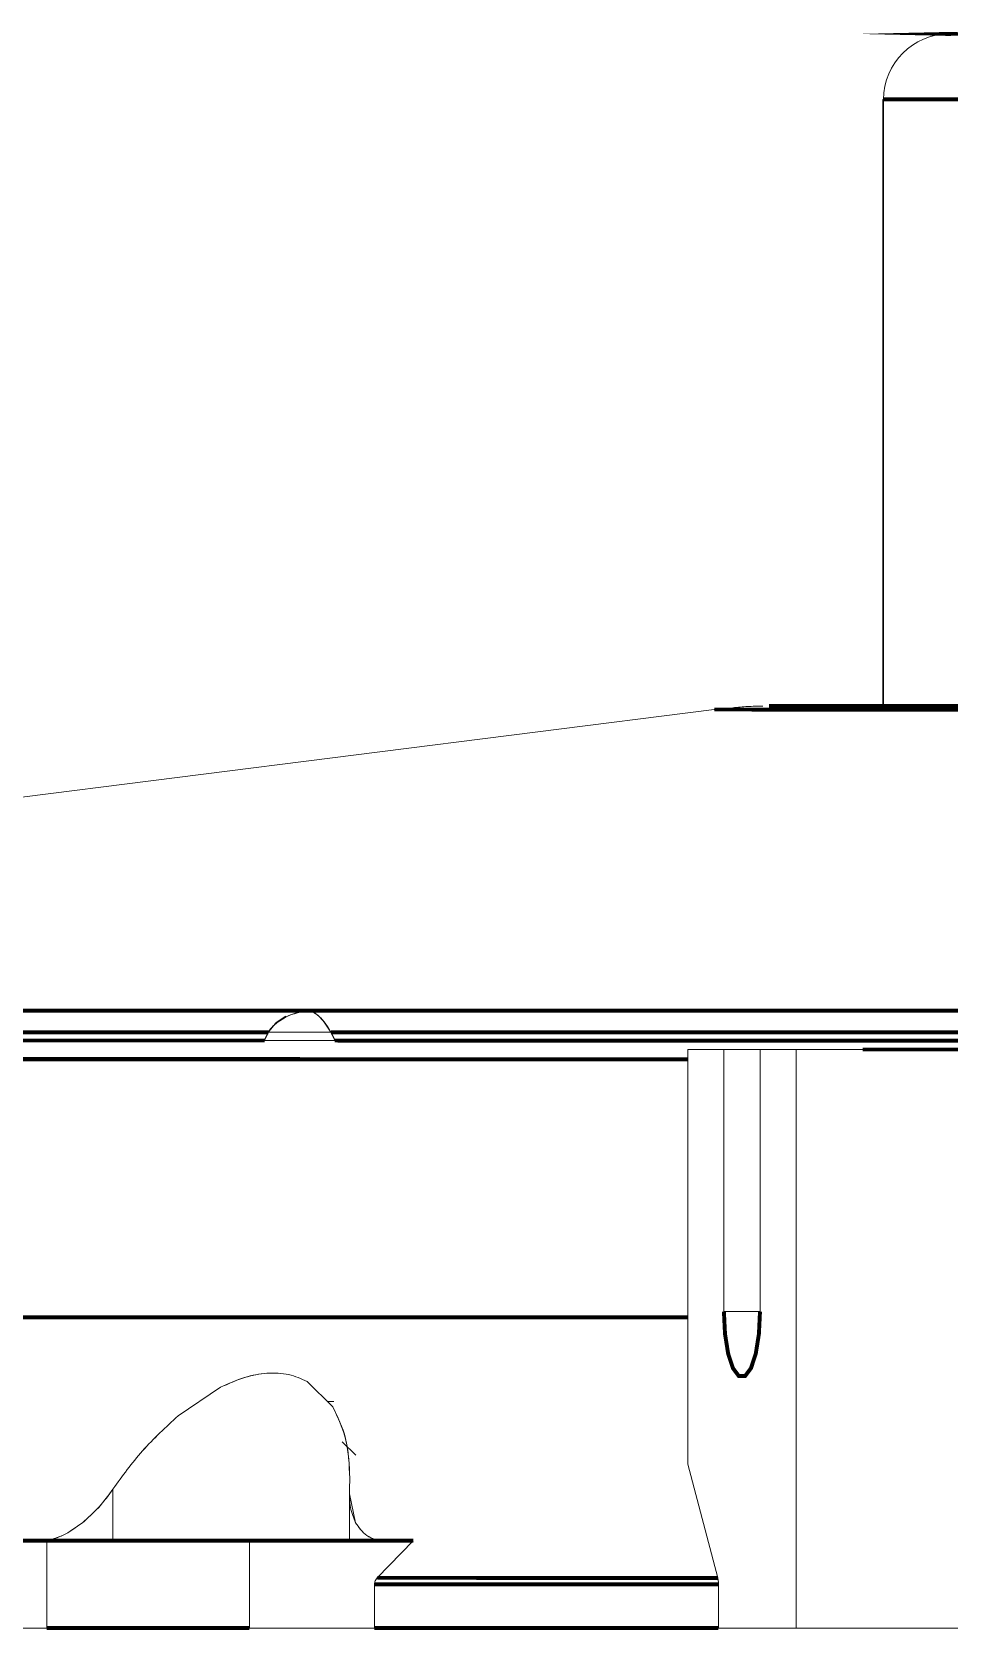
# Model space of a CAD drawing. Header units: millimetres. Extents: x -16985 to -606, y 2122 to 9380.
# Drawn here: x -12495.9 to -12453.9, y 7670 to 7743.2 of the extents above; entities that cross this region are included whole.
import ezdxf

# ---------------------------------------------------------------- set-up
doc = ezdxf.new("R2010")
doc.units = ezdxf.units.MM
doc.linetypes.add('K5LT_THIN', pattern=[0])

msp = doc.modelspace()

# ---------------------------------------------------------------- linework, layer by layer
at = {"color": 7, "linetype": 'K5LT_THIN', "lineweight": 18}
for p, q in [((-12452.04091984758, 7743.115475182301), (-12453.86535317306, 7743.115672391557)), ((-12456.9039682868, 7740.1159003392), (-12456.9041142087, 7712.3305752597)), ((-12456.8634721537, 7740.1156777347), (-12456.8636180756, 7712.3303526552)), ((-12456.8634326917, 7740.1156776265), (-12456.8634326894, 7740.1161226265)), ((-12464.6246605721, 7712.1724167084), (-12573.4999115599, 7698.3968767812)), ((-12461.7806651792, 7712.3312636405), (-12462.1140732833, 7712.3306026206)), ((-12462.1140732833, 7712.3306026206), (-12461.7806651827, 7712.3299380988)), ((-12460.7836516775, 7712.3319147925), (-12461.7806651792, 7712.3312636405)), ((-12461.7806651827, 7712.3299380988), (-12460.7836516844, 7712.3292764747)), ((-12459.1326345948, 7712.3325498055), (-12460.7836516775, 7712.3319147925)), ((-12460.7836516844, 7712.3292764747), (-12459.1326346051, 7712.3286241202)), ((-12456.8435141445, 7712.3331625641), (-12459.1326345948, 7712.3325498055)), ((-12459.1326346051, 7712.3286241202), (-12456.8435141581, 7712.3279873177)), ((-12456.8636180963, 7712.3303526546), (-12456.9041142718, 7712.3305752591)), ((-12456.7499928923, 7712.3302645003), (-12456.8636180963, 7712.3303526546)), ((-12456.8435141581, 7712.3279873177), (-12453.9383357208, 7712.3273722001)), ((-12456.4768311162, 7712.3301789359), (-12456.7499928923, 7712.3302645003)), ((-12456.053056943, 7712.3300987568), (-12456.4768311162, 7712.3301789359)), ((-12455.4925152239, 7712.3300265825), (-12456.053056943, 7712.3300987568)), ((-12454.8135192106, 7712.329964771), (-12455.4925152239, 7712.3300265825)), ((-12454.0382520251, 7712.3299153416), (-12454.8135192106, 7712.329964771)), ((-12453.1920417708, 7712.3298799092), (-12454.0382520251, 7712.3299153416)), ((-12453.9383357208, 7712.3273722001), (-12450.4450778142, 7712.3267846912)), ((-12484.241838585, 7698.0999373319), (-12483.9877891806, 7698.2092316779)), ((-12483.9877891806, 7698.2092316779), (-12483.7269232097, 7698.2914925217)), ((-12483.7269225871, 7698.2914926863), (-12483.4600106668, 7698.3485936904)), ((-12483.3269672092, 7698.3884078492), (-12483.1872004273, 7698.4116650646)), ((-12482.8317186952, 7698.2090059543), (-12482.7078762426, 7698.0995744248)), ((-12484.9004982015, 7697.6017129039), (-12485.0561824355, 7697.4195783638)), ((-12485.0529721316, 7697.3890401123), (-12484.8965041411, 7697.6072838757)), ((-12485.0529720838, 7697.4195776785), (-12484.9149162293, 7697.5816024349)), ((-12485.0159778413, 7697.4679735833), (-12484.8230603016, 7697.7001929781)), ((-12484.8965041411, 7697.6072838757), (-12484.7020500997, 7697.7999917063)), ((-12484.7474920766, 7697.7911562337), (-12484.2496535589, 7698.1260677938)), ((-12484.2781567849, 7698.1068927811), (-12484.7030162873, 7697.8297247183)), ((-12484.7020500997, 7697.7999917063), (-12484.241838585, 7698.0999373319)), ((-12482.7078762426, 7698.0995744248), (-12482.4532327155, 7697.7990282151)), ((-12482.4532327155, 7697.7990282151), (-12482.3220151356, 7697.6068688323)), ((-12482.3220151356, 7697.6068688323), (-12482.1883728314, 7697.3888635544)), ((-12485.2321483567, 7697.0045943991), (-12485.0561825157, 7697.3890394602)), ((-12485.2321483862, 7697.0045943091), (-12485.0561825145, 7697.3890394605)), ((-12485.070158966, 7697.3890412685), (-12485.2321482941, 7697.0351134086)), ((-12485.0701589642, 7697.3890412685), (-12485.2321483057, 7697.0351133698)), ((-12485.2321483009, 7697.0351132446), (-12485.225906663, 7697.0406631431)), ((-12485.2259061289, 7697.0406634316), (-12485.2321481659, 7697.0351131812)), ((-12485.2321481659, 7697.0351131812), (-12485.2066173003, 7697.0351144866)), ((-12482.0167361406, 7697.0043959403), (-12485.2321482461, 7697.0045941205)), ((-12482.0167364922, 7697.0043959435), (-12485.2321479835, 7697.0045941235)), ((-12485.2259064175, 7697.0101458037), (-12485.052972164, 7697.3890401127)), ((-12485.066908823, 7697.3890410499), (-12485.2259063372, 7697.0406634311)), ((-12485.2259063377, 7697.040663432), (-12485.0669088231, 7697.3890410499)), ((-12485.0529721639, 7697.3890401125), (-12485.2259063396, 7697.0101460307)), ((-12485.0561825145, 7697.3890394605), (-12482.1926979231, 7697.3888629713)), ((-12482.1926979231, 7697.3888629713), (-12482.0167360895, 7697.004396129)), ((-12482.1926979215, 7697.3888629714), (-12482.0167361026, 7697.004396168)), ((-12482.0167360393, 7697.0352778672), (-12482.1926978405, 7697.4197247766)), ((-12482.0167360082, 7697.0352777767), (-12482.1926978417, 7697.4197247763)), ((-12482.013501586, 7697.0099478102), (-12482.188372829, 7697.3888635545)), ((-12482.1883728282, 7697.3888635548), (-12482.0135015868, 7697.009947809)), ((-12482.0135015055, 7697.0408276842), (-12482.1785008125, 7697.3983344609)), ((-12482.174129355, 7697.3888627534), (-12482.0135015847, 7697.0408279117)), ((-12482.0327202731, 7697.0352767707), (-12482.0167360595, 7697.035277588)), ((-12482.0326507419, 7697.0352767774), (-12482.0167364108, 7697.0352775911)), ((-12482.0167360595, 7697.035277588), (-12482.0135017783, 7697.0408276847)), ((-12482.0135018596, 7697.0099478095), (-12482.0167361406, 7697.0043959403)), ((-12482.0135015049, 7697.0408276855), (-12482.0167357734, 7697.0352778784)), ((-12465.8352690021, 7677.6097730598), (-12465.8351692745, 7696.5991315618)), ((-12465.8351692745, 7696.5991315618), (-12465.8352690021, 7677.6097730467)), ((-12465.8351692745, 7696.5991315618), (-12457.82858317, 7696.5993137205)), ((-12464.1813451287, 7696.5985596291), (-12465.8351692647, 7696.5991315618)), ((-12464.1813451429, 7696.5985596291), (-12465.8351692745, 7696.5991315618)), ((-12464.1813451404, 7696.5985596291), (-12464.1814081616, 7684.5985596865)), ((-12460.8649922973, 7696.5986350798), (-12464.1813451287, 7696.5985596291)), ((-12460.8649922898, 7696.5986350798), (-12464.1813451404, 7696.5985596291)), ((-12462.5275840287, 7684.5979877538), (-12462.5275210075, 7696.5979876964)), ((-12462.5275209927, 7696.5979876964), (-12459.2111681613, 7696.5980631471)), ((-12462.5275210075, 7696.5979876964), (-12459.211168157, 7696.5980631471)), ((-12460.8736968567, 7696.5974157638), (-12462.5275209927, 7696.5979876964)), ((-12460.873696875, 7696.5974157638), (-12462.5275210065, 7696.5979876964)), ((-12457.5712202045, 7696.5989132031), (-12461.416266995, 7696.598825724)), ((-12457.5712202171, 7696.5989132031), (-12461.4162670011, 7696.598825724)), ((-12461.416266995, 7696.598825724), (-12460.8649922973, 7696.5986350798)), ((-12460.8738360467, 7670.0974158905), (-12460.873696875, 7696.5974157638)), ((-12460.873696875, 7696.5974157638), (-12424.6167346703, 7696.5982406498)), ((-12424.6167346687, 7696.5982406498), (-12460.8736968567, 7696.5974157638)), ((-12460.864992293, 7696.5980255208), (-12460.8649922898, 7696.5986350798)), ((-12459.2111681613, 7696.5980631471), (-12458.6598934636, 7696.5978725029)), ((-12459.2111681567, 7696.5980631471), (-12458.6598934458, 7696.5978725029)), ((-12458.6598934636, 7696.5978725029), (-12454.8148466712, 7696.597959982)), ((-12458.6598934458, 7696.5978725029), (-12454.8148466618, 7696.597959982)), ((-12457.8285831671, 7696.5993137205), (-12451.4039135723, 7696.5990535161)), ((-12454.8148466616, 7696.597959982), (-12457.5712202171, 7696.5989132031)), ((-12457.5712202171, 7696.5989132031), (-12457.5712202224, 7696.5978972714)), ((-12454.8148466712, 7696.597959982), (-12457.5712202045, 7696.5989132031)), ((-12464.1814081616, 7684.5985596865), (-12462.5275840245, 7684.5985973128)), ((-12464.1655223511, 7684.013283216), (-12464.1814081641, 7684.5985596772)), ((-12462.5275840277, 7684.5979877445), (-12462.5434759881, 7684.0127222729)), ((-12464.1184692589, 7683.4504876364), (-12464.1655223511, 7684.013283216)), ((-12462.5434759881, 7684.0127222729), (-12462.5905349915, 7683.4499592395)), ((-12464.0420571049, 7682.9318008033), (-12464.1184692589, 7683.4504876364)), ((-12463.9392223644, 7682.4771555964), (-12464.0420571049, 7682.9318008033)), ((-12462.6669525932, 7682.9313252587), (-12462.7697921087, 7682.476751179)), ((-12462.5905349915, 7683.4499592395), (-12462.6669525932, 7682.9313252587)), ((-12463.8139169258, 7682.1040237718), (-12463.9392223644, 7682.4771555964)), ((-12463.6709562003, 7681.8267445734), (-12463.8139169258, 7682.1040237718)), ((-12462.8951014661, 7682.103706023), (-12463.0380651035, 7681.8265257042)), ((-12462.7697921087, 7682.476751179), (-12462.8951014661, 7682.103706023)), ((-12483.2807588876, 7681.3988952371), (-12482.1020984203, 7680.2377082831)), ((-12483.2806272572, 7681.3988912095), (-12482.1020567022, 7680.2377072052)), ((-12463.5158340913, 7681.6559736821), (-12463.6709562003, 7681.8267445734)), ((-12463.3545118513, 7681.5982737252), (-12463.5158340913, 7681.6559736821)), ((-12463.0380651035, 7681.8265257042), (-12463.0697714161, 7681.7916431787)), ((-12489.184780408, 7679.8218146683), (-12487.2438775176, 7681.127555394)), ((-12489.184780375, 7679.8218143735), (-12487.243865888, 7681.1275533422)), ((-12482.0531880288, 7680.4823066544), (-12482.3503378104, 7680.482325612)), ((-12481.6742217626, 7678.6221965364), (-12481.0520810546, 7678.0114725244)), ((-12481.3249138967, 7676.9580644151), (-12481.3369683829, 7676.46511059)), ((-12481.3249138967, 7676.958064415), (-12481.3369683367, 7676.4651115491)), ((-12464.4657910271, 7672.3976785581), (-12465.8352690021, 7677.6097730556)), ((-12465.8352690021, 7677.6097730467), (-12464.4657910291, 7672.3976785533)), ((-12492.1744813399, 7674.1005116005), (-12492.174468918, 7676.4657785531)), ((-12481.3421345925, 7676.2535427648), (-12481.3421459034, 7674.0998264803)), ((-12481.3421345925, 7676.2535427641), (-12481.3369683826, 7676.46511059)), ((-12481.0563737043, 7674.9201257372), (-12481.3421345925, 7676.2535427641)), ((-12481.3369683829, 7676.46511059), (-12481.3369696205, 7676.2294419795)), ((-12496.6737722597, 7674.1006112089), (-12495.2074226133, 7674.0998318494)), ((-12496.6737722563, 7674.1006112089), (-12495.4470016635, 7674.1005270657)), ((-12495.4470016635, 7674.1005270657), (-12494.9889767551, 7674.100504288)), ((-12495.2074226133, 7674.0998318494), (-12495.2074436204, 7670.0998318686)), ((-12494.7705311757, 7674.0996876561), (-12495.2074226173, 7674.0998318494)), ((-12494.0308077411, 7674.0995543993), (-12494.7705311757, 7674.0996876561)), ((-12494.6627470086, 7674.1004880646), (-12494.2387867156, 7674.100476977)), ((-12494.2387867156, 7674.100476977), (-12493.3777993307, 7674.1004729084)), ((-12493.0230065424, 7674.0994383398), (-12494.0308077411, 7674.0995543993)), ((-12493.3777993307, 7674.1004729084), (-12492.9548414166, 7674.1004799937)), ((-12491.7944768194, 7674.0993449304), (-12493.0230065424, 7674.0994383398)), ((-12492.9548414166, 7674.1004799937), (-12492.1744813472, 7674.1005116011)), ((-12492.1744813472, 7674.1005116011), (-12491.3553081842, 7674.1005525739)), ((-12491.7576773887, 7674.1000051443), (-12491.8249289017, 7674.0999388152)), ((-12491.8249289017, 7674.0999388152), (-12491.757677389, 7674.0998717799)), ((-12490.4029382741, 7674.0992785598), (-12491.7944768194, 7674.0993449304)), ((-12491.558507274, 7674.1000682179), (-12491.7576773887, 7674.1000051443)), ((-12491.757677389, 7674.0998717799), (-12491.5585072747, 7674.0998066142)), ((-12491.2350725504, 7674.1001256123), (-12491.558507274, 7674.1000682179)), ((-12491.5585072747, 7674.0998066142), (-12491.2350725514, 7674.0997458226)), ((-12491.3553081842, 7674.1005525739), (-12490.4813422167, 7674.1005821169)), ((-12490.7998026394, 7674.1001751218), (-12491.2350725504, 7674.1001256123)), ((-12491.2350725514, 7674.0997458226), (-12490.7998026407, 7674.0996917413)), ((-12490.2694247167, 7674.1002148438), (-12490.7998026394, 7674.1001751218)), ((-12490.7998026407, 7674.0996917413), (-12490.2694247182, 7674.0996464484)), ((-12490.4813422167, 7674.1005821169), (-12489.5683857721, 7674.1005996958)), ((-12488.9137691739, 7674.0992423461), (-12490.4029382741, 7674.0992785598)), ((-12489.6643209147, 7674.1002432518), (-12490.2694247167, 7674.1002148438)), ((-12490.2694247182, 7674.0996464484), (-12489.6643209163, 7674.0996116847)), ((-12489.0077450262, 7674.1002592541), (-12489.6643209147, 7674.1002432518)), ((-12489.6643209163, 7674.0996116847), (-12489.007745028, 7674.099588786)), ((-12489.5683857721, 7674.1005996958), (-12488.6329461854, 7674.1006049929)), ((-12488.3249289082, 7674.1002622357), (-12489.0077450262, 7674.1002592541)), ((-12489.007745028, 7674.099588786), (-12488.32492891, 7674.0995786324)), ((-12487.3969347547, 7674.0992379909), (-12488.9137691739, 7674.0992423461)), ((-12488.6329461854, 7674.1006049929), (-12487.6919372674, 7674.1005979124)), ((-12487.6421127735, 7674.1002520821), (-12488.3249289082, 7674.1002622357)), ((-12488.32492891, 7674.0995786324), (-12487.6421127753, 7674.099581614)), ((-12487.6919372674, 7674.1005979124), (-12486.7623736055, 7674.1005785823)), ((-12486.9855368833, 7674.1002291835), (-12487.6421127735, 7674.1002520821)), ((-12487.6421127753, 7674.099581614), (-12486.985536885, 7674.0995976163)), ((-12485.9237000173, 7674.0992656987), (-12487.3969347547, 7674.0992379909)), ((-12486.3804330871, 7674.1001944197), (-12486.9855368833, 7674.1002291835)), ((-12486.985536885, 7674.0995976163), (-12486.3804330886, 7674.0996260243)), ((-12486.7623736055, 7674.1005785823), (-12485.8610627538, 7674.1005473521)), ((-12485.8500551776, 7674.1001491269), (-12486.3804330871, 7674.1001944197)), ((-12486.3804330886, 7674.0996260243), (-12485.8500551789, 7674.0996657463)), ((-12485.9237210277, 7670.0992657179), (-12485.9237000206, 7674.0992656987)), ((-12485.9237000208, 7674.0992656987), (-12478.4135757736, 7674.0994857523)), ((-12485.8610627538, 7674.1005473521), (-12485.0043014753, 7674.1005047864)), ((-12485.4147852632, 7674.1000950455), (-12485.8500551776, 7674.1001491269)), ((-12485.8500551789, 7674.0996657463), (-12485.4147852642, 7674.0997152559)), ((-12485.0913505398, 7674.1000342539), (-12485.4147852632, 7674.1000950455)), ((-12485.4147852642, 7674.0997152559), (-12485.0913505405, 7674.0997726503)), ((-12484.8921804237, 7674.0999690883), (-12485.0913505398, 7674.1000342539)), ((-12485.0913505405, 7674.0997726503), (-12484.892180424, 7674.0998357239)), ((-12485.0043014753, 7674.1005047864), (-12484.2075810396, 7674.1004516551)), ((-12484.8249288999, 7674.0999020529), (-12484.8921804237, 7674.0999690883)), ((-12484.892180424, 7674.0998357239), (-12484.8249288999, 7674.0999020529)), ((-12484.2075810396, 7674.1004516551), (-12483.485307066, 7674.1003889186)), ((-12483.485307066, 7674.1003889186), (-12482.8505391185, 7674.1003177113)), ((-12482.8505391185, 7674.1003177113), (-12482.3147545333, 7674.1002393208)), ((-12482.3147545333, 7674.1002393208), (-12481.8876409316, 7674.1001551645)), ((-12481.8876409316, 7674.1001551645), (-12481.5769210301, 7674.100066764)), ((-12481.5769210301, 7674.100066764), (-12481.3882129988, 7674.0999757177)), ((-12481.3882129988, 7674.0999757177), (-12481.3421459029, 7674.0999087136)), ((-12481.3369808065, 7674.0998436381), (-12481.2634378579, 7674.0997594009)), ((-12481.2634378579, 7674.0997594009), (-12481.1344898456, 7674.0997182991)), ((-12481.1344898456, 7674.0997182991), (-12480.7080137286, 7674.0996430157)), ((-12480.7080137286, 7674.0996430157), (-12480.4174545393, 7674.0996100643)), ((-12480.4174545393, 7674.0996100643), (-12479.7159909798, 7674.099557494)), ((-12478.4135757736, 7674.0994857523), (-12480.0637212678, 7672.3984578977)), ((-12478.4135757716, 7674.0994857528), (-12480.0637212634, 7672.3984578989)), ((-12479.7159909798, 7674.099557494), (-12478.4135757766, 7674.0994857523)), ((-12480.1923640424, 7672.099433642), (-12480.192374546, 7670.0994336516)), ((-12480.0637212678, 7672.3984578977), (-12480.1569242305, 7672.2625398471)), ((-12480.0637212666, 7672.3984578989), (-12480.1569242267, 7672.2625398464)), ((-12464.4404328319, 7672.2601072823), (-12464.4657910205, 7672.3976785582)), ((-12464.4657910291, 7672.3976785533), (-12464.4404328321, 7672.2601072783)), ((-12464.4310740018, 7670.09864607), (-12464.4310634982, 7672.0986460604)), ((-12495.2074436094, 7670.0998318686), (-12496.3295365658, 7670.1004282568)), ((-12495.2074436204, 7670.0998318686), (-12496.3295364877, 7670.1004282568)), ((-12494.7705521558, 7670.0996876752), (-12495.2074436094, 7670.0998318686)), ((-12494.0308287941, 7670.0995544184), (-12494.7705521558, 7670.0996876752)), ((-12493.0230277164, 7670.099438359), (-12494.0308287941, 7670.0995544184)), ((-12491.7944977719, 7670.0993449496), (-12493.0230277164, 7670.099438359)), ((-12490.4029592339, 7670.0992785789), (-12491.7944977719, 7670.0993449496)), ((-12491.5585281993, 7670.0998066334), (-12490.7998235428, 7670.0996917604)), ((-12490.7998235428, 7670.0996917604), (-12489.6643420644, 7670.0996117038)), ((-12488.913790333, 7670.0992423653), (-12490.4029592339, 7670.0992785789)), ((-12489.6643420644, 7670.0996117038), (-12488.3249498513, 7670.0995786516)), ((-12487.3969558635, 7670.0992380101), (-12488.913790333, 7670.0992423653)), ((-12488.3249498513, 7670.0995786516), (-12486.9855579808, 7670.0995976355)), ((-12485.9237209623, 7670.0992657179), (-12487.3969558635, 7670.0992380101)), ((-12486.9855579808, 7670.0995976355), (-12485.8500762039, 7670.0996657655)), ((-12480.1923744459, 7670.0994336516), (-12485.9237209623, 7670.0992657179)), ((-12480.192374546, 7670.0994336516), (-12485.9237210279, 7670.0992657179)), ((-12464.4310739065, 7670.098646070018), (-12480.19237444594, 7670.09943365159)), ((-12479.48316961816, 7670.099672890953), (-12465.30957538431, 7670.098949877181)), ((-12465.343213504, 7670.0989615101), (-12464.4310740004, 7670.0989235366)), ((-12464.4310740019, 7670.09864607), (-12460.8738360467, 7670.0974158905)), ((-12460.8738361281, 7670.0974158905), (-12464.4310739065, 7670.09864607)), ((-12442.8845538208, 7670.0978251666), (-12460.8738361281, 7670.0974158905)), ((-12442.8845538883, 7670.0978251666), (-12460.8738360467, 7670.0974158905))]:
    msp.add_line(p, q, dxfattribs=at)
at = {"color": 7, "linetype": 'K5LT_THIN', "const_width": 0.18}
for points in [[(-12453.8653531731, 7743.1156723916), (-12453.8822429172, 7743.1157254723), (-12453.8943066303, 7743.1157785403), (-12453.9015433585, 7743.1158315914), (-12453.9039525295, 7743.1158846213), (-12453.9015339528, 7743.1159376258), (-12453.8942878196, 7743.1159906007), (-12453.8822147029, 7743.116043542), (-12453.8653155569, 7743.1160964453)], [(-12452.3023888408, 7740.1151847116), (-12453.1918959027, 7740.1152049893), (-12454.0381060758, 7740.1152404217), (-12454.8133733133, 7740.1152898511), (-12455.4923693044, 7740.1153516626), (-12456.0529109611, 7740.1154238369), (-12456.4766851487, 7740.115504016), (-12456.7498469841, 7740.1155895805), (-12456.8634721537, 7740.1156777347)], [(-12456.8634326894, 7740.1161226265), (-12456.7497921463, 7740.1162095871), (-12456.4766155, 7740.1162922818), (-12456.0528275501, 7740.116368009), (-12455.4922736328, 7740.1164342946), (-12454.8132672877, 7740.1164889732), (-12454.0379919467, 7740.1165302582), (-12453.1917761916, 7740.1165568009), (-12452.3022662581, 7740.1165677341)], [(-12392.8743626388, 7712.1650275195), (-12397.9929718135, 7712.1650722542), (-12403.085497729, 7712.1651524668), (-12408.1259900406, 7712.1652677485), (-12413.0887635549, 7712.1654175121), (-12417.9485291155, 7712.1656009942), (-12422.6805224712, 7712.1658172599), (-12427.2606304685, 7712.1660652071), (-12431.6655139269, 7712.1663435724), (-12435.8727265699, 7712.1666509373), (-12439.8608294064, 7712.1669857356), (-12443.6094999783, 7712.1673462611), (-12447.0996359199, 7712.1677306767), (-12450.3134522982, 7712.1681370235), (-12453.2345722418, 7712.1685632309), (-12455.8481103929, 7712.169007127), (-12458.1407487603, 7712.1694664498), (-12460.1008045843, 7712.1699388588), (-12461.7182898697, 7712.1704219466), (-12462.9849622823, 7712.1709132515), (-12463.8943671498, 7712.1714102699), (-12464.4418703535, 7712.1719104692), (-12464.6246819425, 7712.1724113005)], [(-12464.6246819425, 7712.1724113005), (-12464.4418703535, 7712.1719104692), (-12463.8943671498, 7712.1714102699), (-12462.9849622823, 7712.1709132515), (-12461.7182898697, 7712.1704219466), (-12460.1008045843, 7712.1699388588), (-12458.1407487603, 7712.1694664498), (-12455.8481103929, 7712.169007127), (-12453.2345722418, 7712.1685632309), (-12450.3134522982, 7712.1681370235), (-12447.0996359199, 7712.1677306767), (-12443.6094999783, 7712.1673462611), (-12439.8608294064, 7712.1669857356), (-12435.8727265699, 7712.1666509373), (-12431.6655139269, 7712.1663435724), (-12427.2606304685, 7712.1660652071), (-12422.6805224712, 7712.1658172599), (-12417.9485291155, 7712.1656009942), (-12413.0887635549, 7712.1654175121), (-12408.1259900406, 7712.1652677485), (-12403.085497729, 7712.1651524668), (-12397.9929718135, 7712.1650722542), (-12392.8743626388, 7712.1650275195)], [(-12453.6446018342, 7712.3273175622), (-12455.8570187356, 7712.3277608129), (-12457.7484904542, 7712.3282166919), (-12459.3093784836, 7712.328682876), (-12460.5317288962, 7712.3291569897), (-12461.4093128744, 7712.329636617), (-12461.9376584516, 7712.3301193139), (-12462.1140732996, 7712.3306026206), (-12461.937658449, 7712.3310840744), (-12461.4093128694, 7712.3315612218), (-12460.5317288886, 7712.3320316314), (-12459.3093784736, 7712.3324929061), (-12457.7484904418, 7712.3329426954), (-12456.9041141952, 7712.3331485484)], [(-12456.8636180756, 7712.3303526552), (-12456.749992906, 7712.3302645009), (-12456.4768310707, 7712.3301789365), (-12456.0530568831, 7712.3300987574), (-12455.4925152264, 7712.3300265831), (-12454.8135192352, 7712.3299647716), (-12454.0382519977, 7712.3299153422), (-12453.1920418247, 7712.3298799098), (-12452.3025347628, 7712.3298596321)], [(-12483.1872002053, 7698.3811126462), (-12490.527969412, 7698.3815881606), (-12497.6475219546, 7698.3820961289), (-12504.5297297566, 7698.3826354004), (-12511.1590024037, 7698.3832047535), (-12517.5203224614, 7698.3838028984), (-12523.5992794935, 7698.3844284801), (-12529.3821027073, 7698.3850800815), (-12534.8556921482, 7698.3857562265), (-12540.0076483757, 7698.3864553834), (-12544.8263005518, 7698.3871759683), (-12549.3007328795, 7698.387916349)], [(-12532.6581698646, 7698.3854771865), (-12527.4613039791, 7698.384857001), (-12522.0009779772, 7698.3842584613), (-12516.2878807037, 7698.383682739), (-12510.3331958146, 7698.383130961), (-12504.1485798853, 7698.3826042076), (-12497.7461395919, 7698.3821035097), (-12491.1384080119, 7698.3816298477), (-12484.3383200902, 7698.3811841487), (-12477.3591873182, 7698.3807672852), (-12470.2146716761, 7698.3803800731), (-12462.9187588887, 7698.3800232706), (-12455.485731048, 7698.379697576), (-12447.930138655, 7698.379403627)], [(-12392.8744350157, 7698.3782751055), (-12401.4689437968, 7698.3783402214), (-12410.0439832511, 7698.3784451488), (-12418.5801281563, 7698.37858965), (-12427.0580413985, 7698.3787733978), (-12435.4585177777, 7698.3789959758), (-12443.7625275128, 7698.3792568798), (-12451.951259351, 7698.3795555189), (-12460.006163181, 7698.3798912164), (-12467.9089920547, 7698.380263212), (-12475.641843523, 7698.380670663), (-12483.1872001899, 7698.3811126462)], [(-12485.052972164, 7697.3890401127), (-12492.1363875228, 7697.389506856), (-12499.0103208458, 7697.3900038158), (-12505.6602654103, 7697.3905299434), (-12512.0721871985, 7697.3910841283), (-12518.2325545152, 7697.3916652011), (-12524.1283665445, 7697.3922719355), (-12529.7471807872, 7697.392903051), (-12535.0771393191, 7697.3935572157), (-12540.1069938161, 7697.394233049), (-12544.8261292923, 7697.3949291248), (-12549.2245865021, 7697.3956439739)], [(-12549.2245865211, 7697.3956439735), (-12544.826129309, 7697.3949291244), (-12540.10699383, 7697.3942330486), (-12535.0771393297, 7697.3935572153), (-12529.7471807939, 7697.3929030506), (-12524.1283665468, 7697.3922719351), (-12518.2325545127, 7697.3916652007), (-12512.0721871908, 7697.3910841279), (-12505.660265397, 7697.390529943), (-12499.0103208265, 7697.3900038154), (-12492.1363874971, 7697.3895068556), (-12485.0529721316, 7697.3890401123)], [(-12482.1883728314, 7697.3888635544), (-12474.8374894721, 7697.3884406481), (-12467.3136316056, 7697.3880502085), (-12459.632677553, 7697.3876930595), (-12451.8108371705, 7697.3873699548), (-12443.8646176401, 7697.3870815764), (-12435.8107886334, 7697.3868285328), (-12427.6663469205, 7697.386611358), (-12419.4484805, 7697.3864305104), (-12411.1745323261, 7697.3862863717), (-12402.8619637073, 7697.386179246), (-12394.528317457, 7697.3861093593)], [(-12394.5283174241, 7697.3861093597), (-12402.8619636772, 7697.3861792464), (-12411.1745322987, 7697.3862863721), (-12419.4484804755, 7697.3864305108), (-12427.6663468987, 7697.3866113584), (-12435.8107886145, 7697.3868285332), (-12443.864617624, 7697.3870815768), (-12451.810837157, 7697.3873699552), (-12459.6326775423, 7697.3876930599), (-12467.3136315975, 7697.3880502089), (-12474.8374894665, 7697.3884406485), (-12482.1883728282, 7697.3888635548)], [(-12485.2259062093, 7697.0101458041), (-12492.2739031591, 7697.0106111734), (-12499.1139605451, 7697.0111064754), (-12505.7317692499, 7697.0116306739), (-12512.1134850913, 7697.0121826722), (-12518.2457577834, 7697.0127613158), (-12524.1157588653, 7697.013365394), (-12529.7112085374, 7697.0139936431), (-12535.0204013502, 7697.0146447489), (-12540.0322306917, 7697.0153173493), (-12544.7362120222, 7697.0160100372), (-12549.122504807, 7697.0167213636)], [(-12549.1225047661, 7697.0167213631), (-12544.736211994, 7697.0160100368), (-12540.0322306787, 7697.0153173489), (-12535.0204013546, 7697.0146447485), (-12529.7112085613, 7697.0139936427), (-12524.1157589108, 7697.0133653936), (-12518.2457578522, 7697.0127613154), (-12512.1134851851, 7697.0121826719), (-12505.7317693704, 7697.0116306735), (-12499.1139606936, 7697.011106475), (-12492.2739033369, 7697.010611173), (-12485.2259064175, 7697.0101458037)], [(-12394.7291248727, 7697.0072054178), (-12403.0260156798, 7697.0072758121), (-12411.3016698146, 7697.0073831164), (-12419.5387749508, 7697.0075271063), (-12427.7200994047, 7697.0077074807), (-12435.8285281838, 7697.0079238621), (-12443.8470987902, 7697.0081757979), (-12451.7590367054, 7697.0084627611), (-12459.5477904825, 7697.0087841513), (-12467.1970663703, 7697.0091392963), (-12474.6908623999, 7697.009527453), (-12482.0135018596, 7697.0099478095)], [(-12482.0135015868, 7697.009947809), (-12474.6908621569, 7697.0095274525), (-12467.1970661593, 7697.0091392958), (-12459.5477903055, 7697.0087841509), (-12451.7590365642, 7697.0084627607), (-12443.8470986862, 7697.0081757975), (-12435.8285281184, 7697.0079238617), (-12427.7200993789, 7697.0077074803), (-12419.5387749653, 7697.0075271059), (-12411.30166987, 7697.007383116), (-12403.0260157764, 7697.0072758116), (-12394.7291250104, 7697.0072054174)], [(-12561.3403835711, 7696.1530531753), (-12559.5137339127, 7696.1535418179), (-12556.5400581773, 7696.154250163), (-12553.2367816816, 7696.1549430194), (-12549.6105567848, 7696.1556189916), (-12545.6686862213, 7696.1562767184), (-12541.4191083939, 7696.1569148751), (-12536.8703813866, 7696.1575321767), (-12532.0316657305, 7696.1581273799), (-12526.9127059548, 7696.1586992861), (-12521.5238109633, 7696.1592467436), (-12515.8758332733, 7696.1597686498), (-12509.9801471602, 7696.1602639537), (-12503.8486257514, 7696.1607316578), (-12497.4936171148, 7696.1611708202), (-12490.9279193922, 7696.1615805566), (-12484.164755025, 7696.1619600417), (-12483.8152309833, 7696.1619785471)], [(-12483.6008793946, 7696.161989843), (-12484.164755025, 7696.1619600411), (-12490.9279193922, 7696.161580556), (-12497.4936171148, 7696.1611708196), (-12503.8486257514, 7696.1607316572), (-12509.9801471602, 7696.1602639531), (-12515.8758332733, 7696.1597686492), (-12521.5238109632, 7696.159246743), (-12526.9127059548, 7696.1586992855), (-12532.0316657305, 7696.1581273793), (-12536.8703813866, 7696.1575321761), (-12541.4191083938, 7696.1569148745), (-12545.6686862213, 7696.1562767178), (-12549.6105567848, 7696.155618991), (-12553.2367816816, 7696.1549430188), (-12556.5400581773, 7696.1542501624), (-12559.5137339127, 7696.1535418173), (-12561.3403196646, 7696.1530531926)], [(-12465.83517167, 7696.1429943892), (-12472.8928449898, 7696.1433507708), (-12480.1051007019, 7696.1437531251), (-12487.143690642, 7696.1441856235), (-12493.9946018217, 7696.144647405), (-12500.6441948984, 7696.1451375501), (-12507.0792313296, 7696.1456550831), (-12513.2868997294, 7696.1461989736), (-12519.2548413744, 7696.1467681388), (-12524.9711748085, 7696.1473614456), (-12530.4245194972, 7696.1479777127), (-12535.6040184853, 7696.1486157132)], [(-12535.6040185085, 7696.1486157134), (-12530.4245195233, 7696.1479777128), (-12524.9711748376, 7696.1473614457), (-12519.2548414066, 7696.1467681389), (-12513.2868997648, 7696.1461989737), (-12507.0792313683, 7696.1456550832), (-12500.6441949405, 7696.1451375502), (-12493.9946018672, 7696.1446474051), (-12487.1436906909, 7696.1441856236), (-12480.1051007542, 7696.1437531252), (-12472.8928450457, 7696.1433507709), (-12465.83517167, 7696.1429943893)], [(-12457.8285831743, 7696.5993137204), (-12453.780807759, 7696.5991466838), (-12449.6987667399, 7696.5989888836), (-12445.5847566519, 7696.5988404086), (-12441.4410920159, 7696.5987013424), (-12437.2701040361, 7696.5985717633), (-12433.0741392885, 7696.598451744), (-12428.8555584013, 7696.5983413521), (-12424.6167347261, 7696.5982406499)], [(-12515.0465349535, 7684.3303829986), (-12508.6798421805, 7684.3298121047), (-12502.0655434815, 7684.3292692273), (-12495.2177810337, 7684.328755527), (-12488.1511961885, 7684.3282721023), (-12480.880898166, 7684.3278199866), (-12473.42243175, 7684.3274001468), (-12465.8352337247, 7684.3270155666)], [(-12465.8352337247, 7684.3270155658), (-12473.4224317501, 7684.3274001459), (-12480.880898166, 7684.3278199858), (-12488.1511961885, 7684.3282721014), (-12495.2177810337, 7684.3287555262), (-12502.0655434815, 7684.3292692264), (-12508.6798421805, 7684.3298121039), (-12515.0465349534, 7684.3303829979)], [(-12462.527584029, 7684.5979877533), (-12462.5774583173, 7683.5719445742), (-12462.7210548294, 7682.6696918371), (-12462.9410537069, 7682.0000545379), (-12463.2109198382, 7681.6438008177), (-12463.4981033851, 7681.6439001329), (-12463.7679657735, 7682.0003405045), (-12463.9879576166, 7682.6701299634), (-12464.1315446514, 7683.5724820156), (-12464.1814081624, 7684.5985596865)], [(-12496.6737722612, 7674.1006112094), (-12496.520761942, 7674.1006006428), (-12496.3676553364, 7674.1005900901), (-12496.2144525866, 7674.1005795513), (-12496.061153835, 7674.1005690264), (-12495.9077592239, 7674.1005585154), (-12495.7542688959, 7674.1005480184), (-12495.6006829936, 7674.1005375353), (-12495.4470016595, 7674.1005270662)], [(-12495.4470016597, 7674.1005270651), (-12495.0674984072, 7674.1005048542), (-12494.6621801792, 7674.1004880443), (-12494.239463325, 7674.1004769845), (-12493.8081254726, 7674.1004719044), (-12493.3771232634, 7674.1004729094), (-12492.9554063692, 7674.1004799788), (-12492.5517316541, 7674.1004929657), (-12492.1744813403, 7674.1005116005)], [(-12485.9237000206, 7674.0992656987), (-12487.3969347467, 7674.0992379909), (-12488.9137691722, 7674.0992423461), (-12490.4029382743, 7674.0992785598), (-12491.7944768228, 7674.0993449304), (-12493.0230065375, 7674.0994383398), (-12494.030807738, 7674.0995543993), (-12494.7705311724, 7674.0996876561), (-12495.2074226141, 7674.0998318494)], [(-12481.3421459028, 7674.0999316777), (-12481.5242864633, 7674.1000467021), (-12482.1110038654, 7674.1002025409), (-12483.0516620998, 7674.1003423111), (-12484.2926819301, 7674.1004580514), (-12485.7633757332, 7674.1005431694), (-12487.3799738168, 7674.1005928167), (-12489.0503958827, 7674.1006041656), (-12490.6794958561, 7674.1005765696), (-12492.1744813399, 7674.1005116005)], [(-12491.8249289071, 7674.0999388151), (-12491.6138530795, 7674.1000546097), (-12491.0060844574, 7674.1001542206), (-12490.0749289063, 7674.1002256335), (-12488.932697528, 7674.1002602347), (-12487.7171602844, 7674.100253851), (-12486.5749289063, 7674.1002072523), (-12485.6437733556, 7674.100126059), (-12485.0360047341, 7674.1000200644), (-12484.8249289072, 7674.0999020528)], [(-12484.8249289072, 7674.0999020528), (-12485.0360047347, 7674.0997862582), (-12485.6437733568, 7674.0996866473), (-12486.5749289079, 7674.0996152344), (-12487.7171602862, 7674.0995806332), (-12488.9326975298, 7674.0995870169), (-12490.0749289079, 7674.0996336156), (-12491.0060844586, 7674.0997148089), (-12491.6138530801, 7674.0998208036), (-12491.8249289071, 7674.0999388151)], [(-12481.3421459034, 7674.0998264803), (-12481.3311779814, 7674.0998013935), (-12481.263308525, 7674.0997593432), (-12481.1347817304, 7674.0997183599), (-12480.94826643, 7674.0996792945), (-12480.7076355753, 7674.0996429582), (-12480.4178858165, 7674.0996101055), (-12480.0850337472, 7674.0995814187), (-12479.7159909721, 7674.0995574934)], [(-12479.7159909715, 7674.0995574945), (-12479.5534698401, 7674.0995484747), (-12479.3908681867, 7674.0995394697), (-12479.2281861626, 7674.0995304796), (-12479.0654239188, 7674.0995215044), (-12478.9025816064, 7674.0995125441), (-12478.7396593769, 7674.0995035988), (-12478.5766573815, 7674.0994946683), (-12478.4135757716, 7674.0994857528)], [(-12464.4310634982, 7672.0986460604), (-12466.436174373, 7672.098737009), (-12468.4318108745, 7672.0988301249), (-12470.4177159744, 7672.098925396), (-12472.3936338979, 7672.0990228102), (-12474.3593101565, 7672.0991223548), (-12476.3144915808, 7672.0992240171), (-12478.2589263529, 7672.099327784), (-12480.1923640393, 7672.099433642)], [(-12480.1923640361, 7672.099433642), (-12478.2589263505, 7672.099327784), (-12476.3144915792, 7672.0992240171), (-12474.3593101557, 7672.0991223548), (-12472.393633898, 7672.0990228102), (-12470.4177159754, 7672.098925396), (-12468.4318108765, 7672.0988301249), (-12466.436174376, 7672.098737009), (-12464.4310635023, 7672.0986460604)], [(-12480.0637212634, 7672.3984578989), (-12478.1499527057, 7672.3983532198), (-12476.2254169696, 7672.3982505901), (-12474.290357054, 7672.3981500228), (-12472.3450172864, 7672.3980515307), (-12470.3896432925, 7672.3979551262), (-12468.4244819651, 7672.3978608213), (-12466.4497814323, 7672.3977686281), (-12464.4657910271, 7672.3976785581)], [(-12464.4657910205, 7672.3976785582), (-12466.4497814268, 7672.3977686281), (-12468.4244819607, 7672.3978608213), (-12470.3896432893, 7672.3979551261), (-12472.3450172843, 7672.3980515307), (-12474.290357053, 7672.3981500228), (-12476.2254169698, 7672.3982505901), (-12478.1499527071, 7672.3983532197), (-12480.0637212666, 7672.3984578989)], [(-12495.2074436212, 7670.0998318686), (-12494.7705521794, 7670.0996876752), (-12494.030828745, 7670.0995544184), (-12493.0230275445, 7670.0994383589), (-12491.7944978299, 7670.0993449496), (-12490.4029592814, 7670.0992785789), (-12488.9137901793, 7670.0992423653), (-12487.3969557538, 7670.09923801), (-12485.9237210277, 7670.0992657179)], [(-12480.1923745428, 7670.0994336516), (-12478.2589368564, 7670.0993277935), (-12476.3145020843, 7670.0992240267), (-12474.3593206601, 7670.0991223644), (-12472.3936444014, 7670.0990228197), (-12470.4177264779, 7670.0989254056), (-12468.431821378, 7670.0988301344), (-12466.4361848766, 7670.0987370186), (-12464.4310740018, 7670.09864607)]]:
    msp.add_lwpolyline(points, dxfattribs=at)
at = {"color": 7, "linetype": 'K5LT_THIN', "lineweight": 18}
for centre, radius, start, end in [((-12453.8644080387, 7740.1166082807), 2.999064259792404, 90.01805636849315, 180.0177776637081), ((-12456.8676779473, 7743.034193736), 2.918519031670847, 269.2875369841859, 270.0825673180902), ((-12456.8676826194, 7743.0333297445), 2.917655047761247, 269.2874177498109, 270.0826835102868), ((-12456.8678238692, 7715.2488686712), 2.918519046393536, 269.287536986316, 270.0825673161024)]:
    msp.add_arc(centre, radius, start, end, dxfattribs=at)
for points, knots in [([(-12456.86347215433, 7740.115677734754), (-12456.76468224666, 7740.115613385095), (-12456.56036536645, 7740.115480297395), (-12455.34835505894, 7740.115322332416), (-12453.8507817868, 7740.115219810838), (-12452.80704793211, 7740.115196151308), (-12452.30238884063, 7740.115184711613)], [0, 0, 0, 0, 0.2717559958679394, 0.562044631467326, 0.7882428002113496, 1, 1, 1, 1]), ([(-12452.302266258, 7740.116567734119), (-12452.94911255283, 7740.116558224015), (-12454.2875635841, 7740.11653854576), (-12455.77537575503, 7740.116420455816), (-12456.66725131014, 7740.116274165382), (-12456.79947657577, 7740.116172028932), (-12456.86343268947, 7740.116122626494)], [0, 0, 0, 0, 0.2714223039296002, 0.5616256373549771, 0.7879624560060823, 1, 1, 1, 1]), ([(-12462.40405034789, 7712.328459275391), (-12462.42959306358, 7712.328108420765), (-12462.49745621188, 7712.32717625287), (-12462.81777694049, 7712.319307800904), (-12463.35523789851, 7712.303285748975), (-12463.80714708319, 7712.244589576954), (-12464.03717622079, 7712.214712269105)], [0, 0, 0, 0, 0.0812241206906572, 0.2158002545564115, 0.6008295532143944, 1, 1, 1, 1]), ([(-12485.05618251574, 7697.389039460186), (-12484.94772854647, 7697.532940808459), (-12484.73041928267, 7697.821276000461), (-12484.09389843275, 7698.221125411541), (-12483.54946233606, 7698.317191360634), (-12483.18720020254, 7698.381112647057)], [0, 0, 0, 0, 0.2500244126002854, 0.5009740205832477, 1, 1, 1, 1]), ([(-12483.18720020383, 7698.381112646928), (-12483.54921963249, 7698.317482377573), (-12484.11204045467, 7698.218558293178), (-12484.74520178969, 7697.807799661068), (-12484.95993175054, 7697.518648746006), (-12485.05618251567, 7697.389039460462)], [0, 0, 0, 0, 0.4986844260545501, 0.775289822766598, 1, 1, 1, 1]), ([(-12483.18720020254, 7698.381112647057), (-12483.55007849566, 7698.317071580215), (-12484.0947009529, 7698.220956150199), (-12484.72987324587, 7697.820189684576), (-12484.94544718992, 7697.532523559649), (-12485.05297216392, 7697.389040112535)], [0, 0, 0, 0, 0.5001870158152317, 0.7507009561789177, 1, 1, 1, 1]), ([(-12482.18837282901, 7697.388863554478), (-12482.27760231859, 7697.532747936679), (-12482.45638538706, 7697.821039301729), (-12482.7932991119, 7698.221301475424), (-12483.02981543896, 7698.317259450757), (-12483.18720020324, 7698.381112646498)], [0, 0, 0, 0, 0.2500152550649551, 0.5009385873850609, 1, 1, 1, 1]), ([(-12483.18720020324, 7698.381112646498), (-12483.02970814495, 7698.316924550127), (-12482.79334686826, 7698.220592198059), (-12482.4587865649, 7697.820090076526), (-12482.28124811988, 7697.532368703976), (-12482.19269792152, 7697.388862971411)], [0, 0, 0, 0, 0.5002252849627067, 0.7507292003956717, 1, 1, 1, 1]), ([(-12482.19269792273, 7697.388862971263), (-12482.27244163329, 7697.518783392629), (-12482.45040338381, 7697.808723068776), (-12482.70151380201, 7698.108087466311), (-12482.95317899698, 7698.312375029401), (-12483.10915984375, 7698.358190339661), (-12483.18720007529, 7698.38111262464)], [0, 0, 0, 0, 0.2237707422422908, 0.4993827440992091, 0.7495315138281468, 1, 1, 1, 1]), ([(-12487.24387751757, 7681.127555394), (-12486.89104691241, 7681.287381947132), (-12486.18692756145, 7681.606336616063), (-12485.10610192083, 7681.812847539228), (-12484.09559897663, 7681.759297157255), (-12483.55246860687, 7681.519107944574), (-12483.28062725718, 7681.398891209526)], [0, 0, 0, 0, 0.2508179171691006, 0.5005397674165537, 0.7500159237921974, 1, 1, 1, 1]), ([(-12487.24386588804, 7681.127553342172), (-12486.87822787662, 7681.292898840022), (-12486.17363667786, 7681.611522667138), (-12485.09468753254, 7681.811908796563), (-12484.09340895257, 7681.759387027771), (-12483.55163824666, 7681.519057394715), (-12483.28075888761, 7681.398895237086)], [0, 0, 0, 0, 0.2596672823443176, 0.500383647292593, 0.7501973511786889, 1, 1, 1, 1]), ([(-12482.10209842034, 7680.237708283091), (-12481.86641280229, 7679.737664399779), (-12481.39470685672, 7678.736866494681), (-12481.34818921926, 7677.551278861665), (-12481.32491389671, 7676.958064415083)], [0, 0, 0, 0, 0.4996452138489597, 1, 1, 1, 1]), ([(-12482.10205670223, 7680.23770720525), (-12481.87588854729, 7679.767326739283), (-12481.39623070041, 7678.769742965486), (-12481.34957206392, 7677.584461986207), (-12481.32491389671, 7676.958064415)], [0, 0, 0, 0, 0.4715197643782964, 1, 1, 1, 1]), ([(-12492.17446891793, 7676.465778554102), (-12491.74545830917, 7677.063416929381), (-12490.88829776374, 7678.257494710337), (-12489.75223928908, 7679.300723850001), (-12489.18478040805, 7679.821814668348)], [0, 0, 0, 0, 0.5005020483669652, 1, 1, 1, 1]), ([(-12492.17446891805, 7676.465778553064), (-12491.74493814929, 7677.063100690408), (-12490.88623359138, 7678.257248535422), (-12489.75177424179, 7679.300436985177), (-12489.18478037502, 7679.821814373543)], [0, 0, 0, 0, 0.5002078593854868, 1, 1, 1, 1]), ([(-12493.57760050691, 7674.917853275118), (-12493.32302785264, 7675.144009426445), (-12492.78614619538, 7675.620962026393), (-12492.38526478113, 7676.174638379749), (-12492.17446891793, 7676.465778554102)], [0, 0, 0, 0, 0.4741690292736487, 1, 1, 1, 1]), ([(-12492.1744689172, 7676.465778553064), (-12492.37472667172, 7676.188742884984), (-12492.77495778212, 7675.635064984609), (-12493.31017970509, 7675.156810565071), (-12493.57760050597, 7674.917853275758)], [0, 0, 0, 0, 0.5003552930175562, 1, 1, 1, 1]), ([(-12481.3369683828, 7676.465110591449), (-12481.33954802579, 7676.17466604084), (-12481.34445468298, 7675.622220665135), (-12481.14904704973, 7675.145984057087), (-12481.05637370429, 7674.920125737449)], [0, 0, 0, 0, 0.5257434732601897, 1, 1, 1, 1]), ([(-12495.44700165954, 7674.100527066179), (-12495.28945703219, 7674.114647653438), (-12494.97427550758, 7674.142897098025), (-12494.31326939885, 7674.389990720892), (-12493.87137055099, 7674.707065232393), (-12493.57760050691, 7674.917853275118)], [0, 0, 0, 0, 0.2509439291677957, 0.5020348298728284, 1, 1, 1, 1]), ([(-12493.57760050597, 7674.917853275758), (-12493.87254505043, 7674.706707569074), (-12494.32100058645, 7674.385665994152), (-12494.98308597394, 7674.139659207619), (-12495.29636151112, 7674.113233839057), (-12495.44700165966, 7674.100527065075)], [0, 0, 0, 0, 0.499360721635043, 0.7592650357219014, 1, 1, 1, 1]), ([(-12479.7159909721, 7674.09955749342), (-12479.86457130343, 7674.111959367517), (-12480.17296133807, 7674.137700421852), (-12480.68498553564, 7674.381902896254), (-12480.90818794977, 7674.705372106045), (-12481.05637370429, 7674.920125737211)], [0, 0, 0, 0, 0.2380814498569893, 0.4941565677833993, 1, 1, 1, 1]), ([(-12481.05637370429, 7674.920125737449), (-12480.90960817108, 7674.708722960764), (-12480.68680843999, 7674.387799643338), (-12480.18053818428, 7674.137791244712), (-12479.86772169156, 7674.112045427476), (-12479.7159909715, 7674.099557494522)], [0, 0, 0, 0, 0.4984933367997067, 0.7567456675308982, 1, 1, 1, 1]), ([(-12480.15692423055, 7672.262539847086), (-12480.16716477641, 7672.236087036801), (-12480.18741810007, 7672.183769774094), (-12480.1907278019, 7672.127334128368), (-12480.19236404243, 7672.099433642021)], [0, 0, 0, 0, 0.5056229801757044, 1, 1, 1, 1]), ([(-12480.15692422668, 7672.262539846388), (-12480.16726958998, 7672.235906654476), (-12480.18758747241, 7672.183600123855), (-12480.19079144641, 7672.127143801254), (-12480.19236403609, 7672.099433642021)], [0, 0, 0, 0, 0.5091752711740123, 1, 1, 1, 1]), ([(-12464.43106350231, 7672.09864606045), (-12464.43148502628, 7672.126022616987), (-12464.43234049922, 7672.181582690478), (-12464.43770939486, 7672.23368019515), (-12464.4404328319, 7672.260107282335)], [0, 0, 0, 0, 0.4927379468138759, 1, 1, 1, 1]), ([(-12464.44043283208, 7672.260107278305), (-12464.43772516752, 7672.233854207803), (-12464.432350879, 7672.181745989848), (-12464.43149043497, 7672.126204654443), (-12464.43106349833, 7672.09864605672)], [0, 0, 0, 0, 0.5038182369572451, 1, 1, 1, 1])]:
    msp.add_open_spline(points, degree=3, knots=knots, dxfattribs=at)

doc.saveas('drawing.dxf')
